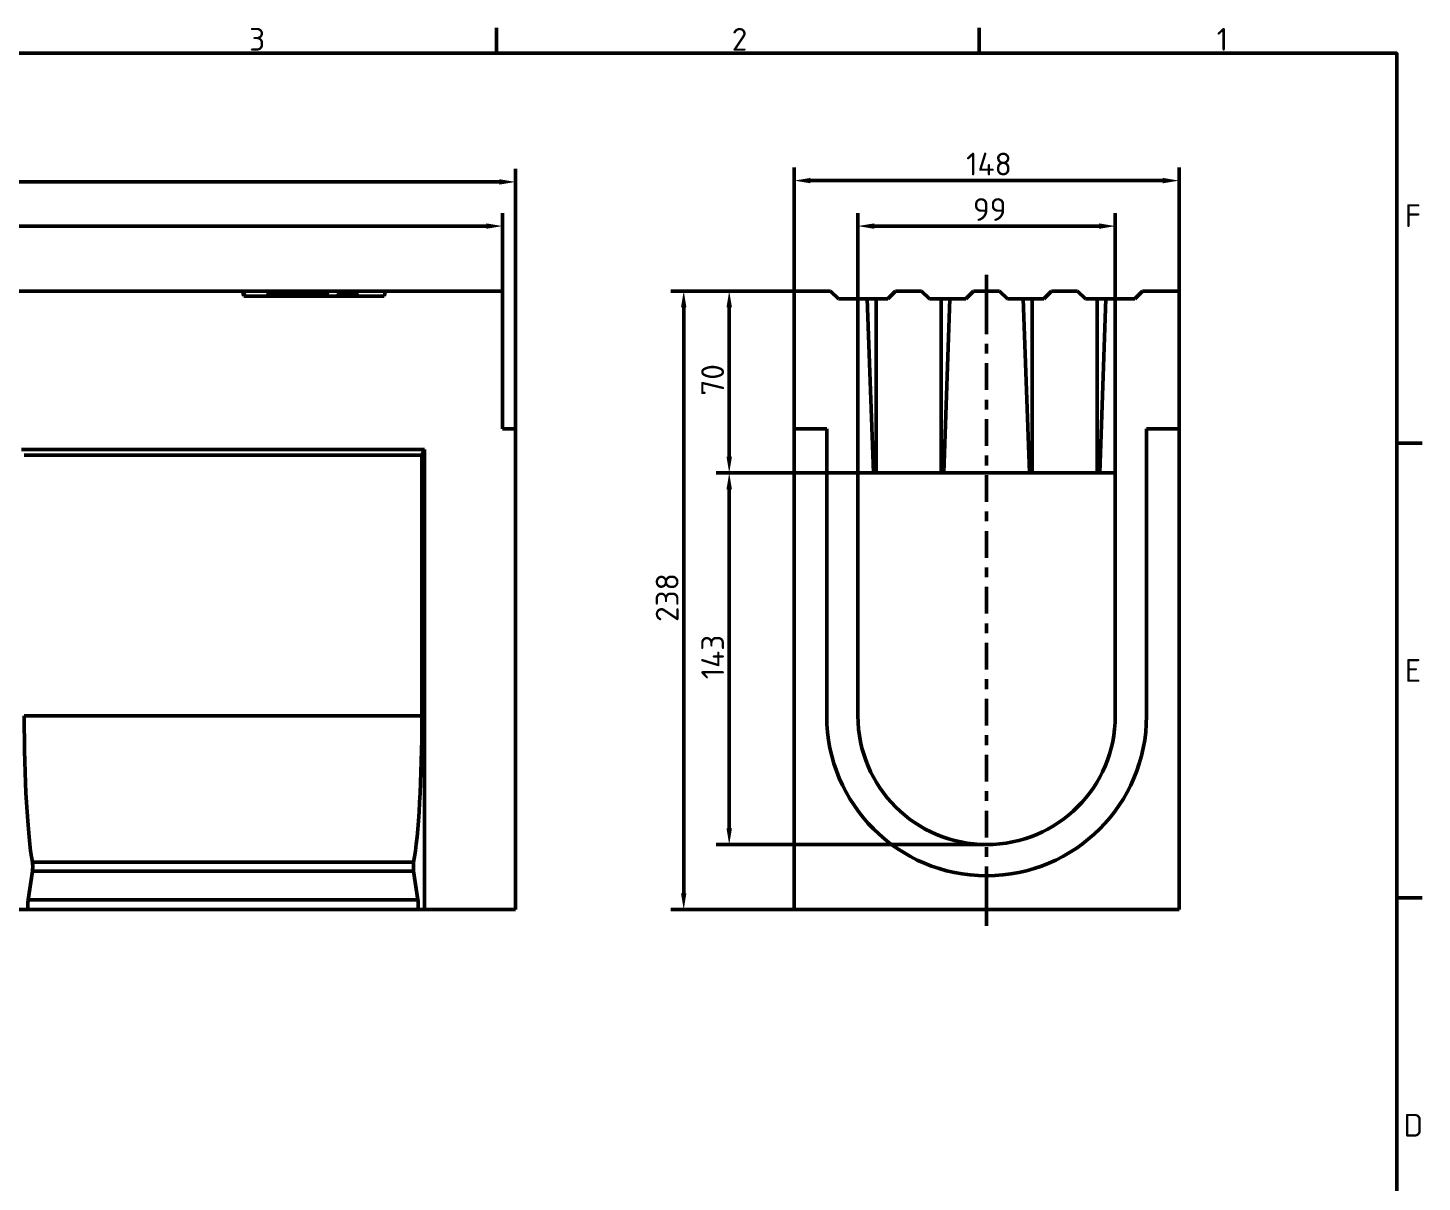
# Model space of a CAD drawing. Header units: millimetres. Extents: x 0 to 1485, y 0 to 1050.
# Drawn here: x 934 to 1470, y 591 to 1035 of the extents above; entities that cross this region are included whole.
import ezdxf

# ---------------------------------------------------------------- set-up
doc = ezdxf.new("R2010")
doc.units = ezdxf.units.MM
doc.header["$LTSCALE"] = 2.5
doc.layers.get('0').update_dxf_attribs({"lineweight": 50})
doc.layers.get('Defpoints').update_dxf_attribs({"lineweight": 50})
for name, color, linetype, lineweight in [('Bemaßung (ISO)', 7, 'Continuous', 50), ('Mittellinie (ISO)', 7, 'Continuous', 50), ('Rahmen (ISO)', 7, 'Continuous', 50), ('Sichtbar (ISO)', 7, 'Continuous', 50), ('Sichtbar schmal (ISO)', 7, 'Continuous', 50)]:
    doc.layers.add(name, color=color, linetype=linetype, lineweight=lineweight)
doc.styles.add('Notiztext (DIN)', font='isocpeur.ttf')
doc.styles.add('TXT 3_5', font='isocpeur.ttf')
doc.dimstyles.new('Anrin Standard (DIN)', dxfattribs={"dimscale": 2.5, "dimtxt": 3.5, "dimasz": 2.5, "dimexe": 2, "dimexo": 0, "dimgap": 0.8, "dimtad": 1, "dimrnd": 1e-08, "dimtxsty": 'TXT 3_5', "dimcen": 0.09, "dimdle": 10, "dimclrd": 256, "dimclre": 256, "dimclrt": 256, "dimadec": 0, "dimazin": 2, "dimtfac": 0.714286, "dimtmove": 0, "dimatfit": 3, "dimfxl": 1, "dimtolj": 1, "dimlwd": -1, "dimlwe": -1, "dimarcsym": 0})

# ---------------------------------------------------------------- blocks, each defined once
blk = doc.blocks.new('Ränder Standardrahmen')
at = {"layer": 'Rahmen (ISO)'}
for p, q in [((445.5, 410), (445.5, 413.9)), ((519.75, 410), (519.75, 413.9)), ((584, 350), (587.9, 350)), ((584, 280), (587.9, 280))]:
    blk.add_line(p, q, dxfattribs=at)
at = {"layer": 'Rahmen (ISO)', "flags": 128}
blk.add_lwpolyline([(10, 10), (10, 410), (584, 410), (584, 10), (10, 10)], dxfattribs=at)
at = {"layer": 'Rahmen (ISO)', "char_height": 3.5, "attachment_point": 7, "style": 'Notiztext (DIN)'}
for s, insert in [('3', (407.45, 410.4)), ('2', (481.7, 410.4)), ('1', (556.3, 410.4)), ('F', (585.23, 383.25)), ('E', (585.23, 313.25)), ('D', (585.05, 243.25))]:
    blk.add_mtext(s, dxfattribs=dict(at, insert=insert))
blk = doc.blocks.new('*D28')
at = {"layer": 'Bemaßung (ISO)', "transparency": 16777216}
for p, q in [((116.09, 933.5), (116.09, 963.5)), ((1116.09, 933.5), (1116.09, 963.5)), ((122.34, 958.5), (1109.84, 958.5))]:
    blk.add_line(p, q, dxfattribs=at)
for points in [[(122.34, 959.54), (122.34, 957.46), (116.09, 958.5)], [(1109.84, 959.54), (1109.84, 957.46), (1116.09, 958.5)]]:
    blk.add_solid(points, dxfattribs=at)
at = {"layer": 'Defpoints', "color": 0, "transparency": 16777216}
for p in [(1116.09, 958.5), (116.09, 933.5), (1116.09, 933.5)]:
    blk.add_point(p, dxfattribs=at)
at = {"layer": 'Bemaßung (ISO)', "transparency": 16777216, "insert": (605.56, 969.25), "char_height": 8.75, "attachment_point": 1, "style": 'TXT 3_5'}
blk.add_mtext('\\A1;1000', dxfattribs=at)
blk = doc.blocks.new('*D29')
at = {"layer": 'Bemaßung (ISO)', "transparency": 16777216}
for p, q in [((116.09, 933.5), (116.09, 980.5)), ((1121.09, 880.5), (1121.09, 980.5)), ((122.34, 975.5), (1114.84, 975.5))]:
    blk.add_line(p, q, dxfattribs=at)
for points in [[(122.34, 976.54), (122.34, 974.46), (116.09, 975.5)], [(1114.84, 976.54), (1114.84, 974.46), (1121.09, 975.5)]]:
    blk.add_solid(points, dxfattribs=at)
at = {"layer": 'Defpoints', "color": 0, "transparency": 16777216}
for p in [(1121.09, 975.5), (116.09, 933.5), (1121.09, 880.5)]:
    blk.add_point(p, dxfattribs=at)
at = {"layer": 'Bemaßung (ISO)', "transparency": 16777216, "insert": (608.09, 986.25), "char_height": 8.75, "attachment_point": 1, "style": 'TXT 3_5'}
blk.add_mtext('\\A1;1005', dxfattribs=at)
blk = doc.blocks.new('*D30')
at = {"layer": 'Bemaßung (ISO)', "transparency": 16777216}
for p, q in [((1252.76, 863.5), (1252.76, 963.5)), ((1351.76, 863.5), (1351.76, 963.5)), ((1259.01, 958.5), (1345.51, 958.5))]:
    blk.add_line(p, q, dxfattribs=at)
for points in [[(1259.01, 959.54), (1259.01, 957.46), (1252.76, 958.5)], [(1345.51, 959.54), (1345.51, 957.46), (1351.76, 958.5)]]:
    blk.add_solid(points, dxfattribs=at)
at = {"layer": 'Defpoints', "color": 0, "transparency": 16777216}
for p in [(1351.76, 958.5), (1252.76, 863.5), (1351.76, 863.5)]:
    blk.add_point(p, dxfattribs=at)
at = {"layer": 'Bemaßung (ISO)', "transparency": 16777216, "insert": (1297.01, 969.25), "char_height": 8.75, "attachment_point": 1, "style": 'TXT 3_5'}
blk.add_mtext('\\A1;99', dxfattribs=at)
blk = doc.blocks.new('*D31')
at = {"layer": 'Bemaßung (ISO)', "transparency": 16777216}
for p, q in [((1228.26, 933.5), (1198.26, 933.5)), ((1203.26, 927.25), (1203.26, 869.75)), ((1252.76, 863.5), (1198.26, 863.5))]:
    blk.add_line(p, q, dxfattribs=at)
for points in [[(1202.21, 927.25), (1204.3, 927.25), (1203.26, 933.5)], [(1202.21, 869.75), (1204.3, 869.75), (1203.26, 863.5)]]:
    blk.add_solid(points, dxfattribs=at)
at = {"layer": 'Defpoints', "color": 0, "transparency": 16777216}
for p in [(1228.26, 933.5), (1203.26, 863.5), (1252.76, 863.5)]:
    blk.add_point(p, dxfattribs=at)
at = {"layer": 'Bemaßung (ISO)', "transparency": 16777216, "insert": (1192.51, 893.25), "char_height": 8.75, "attachment_point": 1, "rotation": 90, "style": 'TXT 3_5'}
blk.add_mtext('\\A1;70', dxfattribs=at)
blk = doc.blocks.new('*D32')
at = {"layer": 'Bemaßung (ISO)', "transparency": 16777216}
for p, q in [((1252.76, 863.5), (1198.26, 863.5)), ((1203.26, 857.25), (1203.26, 726.75)), ((1302.26, 720.5), (1198.26, 720.5))]:
    blk.add_line(p, q, dxfattribs=at)
for points in [[(1202.21, 857.25), (1204.3, 857.25), (1203.26, 863.5)], [(1202.21, 726.75), (1204.3, 726.75), (1203.26, 720.5)]]:
    blk.add_solid(points, dxfattribs=at)
at = {"layer": 'Defpoints', "color": 0, "transparency": 16777216}
for p in [(1252.76, 863.5), (1203.26, 720.5), (1302.26, 720.5)]:
    blk.add_point(p, dxfattribs=at)
at = {"layer": 'Bemaßung (ISO)', "transparency": 16777216, "insert": (1192.51, 784.12), "char_height": 8.75, "attachment_point": 1, "rotation": 90, "style": 'TXT 3_5'}
blk.add_mtext('\\A1;143', dxfattribs=at)
blk = doc.blocks.new('*D33')
at = {"layer": 'Bemaßung (ISO)', "transparency": 16777216}
for p, q in [((1228.26, 933.5), (1180.76, 933.5)), ((1185.76, 927.25), (1185.76, 701.75)), ((1228.26, 695.5), (1180.76, 695.5))]:
    blk.add_line(p, q, dxfattribs=at)
for points in [[(1184.71, 927.25), (1186.8, 927.25), (1185.76, 933.5)], [(1184.71, 701.75), (1186.8, 701.75), (1185.76, 695.5)]]:
    blk.add_solid(points, dxfattribs=at)
at = {"layer": 'Defpoints', "color": 0, "transparency": 16777216}
for p in [(1228.26, 933.5), (1185.76, 695.5), (1228.26, 695.5)]:
    blk.add_point(p, dxfattribs=at)
at = {"layer": 'Bemaßung (ISO)', "transparency": 16777216, "insert": (1175.01, 806.18), "char_height": 8.75, "attachment_point": 1, "rotation": 90, "style": 'TXT 3_5'}
blk.add_mtext('\\A1;238', dxfattribs=at)
blk = doc.blocks.new('*D34')
at = {"layer": 'Bemaßung (ISO)', "transparency": 16777216}
for p, q in [((1228.26, 933.5), (1228.26, 981)), ((1234.51, 976), (1370.01, 976)), ((1376.26, 933.5), (1376.26, 981))]:
    blk.add_line(p, q, dxfattribs=at)
for points in [[(1234.51, 977.04), (1234.51, 974.96), (1228.26, 976)], [(1370.01, 977.04), (1370.01, 974.96), (1376.26, 976)]]:
    blk.add_solid(points, dxfattribs=at)
at = {"layer": 'Defpoints', "color": 0, "transparency": 16777216}
for p in [(1376.26, 976), (1228.26, 933.5), (1376.26, 933.5)]:
    blk.add_point(p, dxfattribs=at)
at = {"layer": 'Bemaßung (ISO)', "transparency": 16777216, "insert": (1294.38, 986.75), "char_height": 8.75, "attachment_point": 1, "style": 'TXT 3_5'}
blk.add_mtext('\\A1;148', dxfattribs=at)

msp = doc.modelspace()

# ---------------------------------------------------------------- linework, layer by layer
at = {"layer": 'Mittellinie (ISO)'}
for p, q in [((1302.256, 939.747), (1302.256, 927.247)), ((1302.256, 701.747), (1302.256, 689.247))]:
    msp.add_line(p, q, dxfattribs=at)
at = {"layer": 'Mittellinie (ISO)', "linetype": 'Continuous'}
for p, q in [((1302.256, 916.974), (1302.256, 927.247)), ((1302.256, 909.474), (1302.256, 913.224)), ((1302.256, 895.451), (1302.256, 905.724)), ((1302.256, 887.951), (1302.256, 891.701)), ((1302.256, 873.929), (1302.256, 884.201)), ((1302.256, 866.429), (1302.256, 870.179)), ((1302.256, 852.406), (1302.256, 862.679)), ((1302.256, 844.906), (1302.256, 848.656)), ((1302.256, 830.883), (1302.256, 841.156)), ((1302.256, 823.383), (1302.256, 827.133)), ((1302.256, 809.361), (1302.256, 819.633)), ((1302.256, 801.861), (1302.256, 805.611)), ((1302.256, 787.838), (1302.256, 798.111)), ((1302.256, 780.338), (1302.256, 784.088)), ((1302.256, 766.315), (1302.256, 776.588)), ((1302.256, 758.815), (1302.256, 762.565)), ((1302.256, 744.792), (1302.256, 755.065)), ((1302.256, 737.292), (1302.256, 741.042)), ((1302.256, 723.27), (1302.256, 733.542)), ((1302.256, 715.77), (1302.256, 719.52)), ((1302.256, 701.747), (1302.256, 712.02))]:
    msp.add_line(p, q, dxfattribs=at)
at = {"layer": 'Sichtbar (ISO)'}
for p, q in [((116.087, 933.497), (1116.087, 933.497)), ((1016.622, 931.497), (1016.087, 933.497)), ((1016.823, 931.497), (1016.753, 933.497)), ((1048.753, 933.497), (1048.683, 931.497)), ((1071.087, 933.497), (1070.551, 931.497)), ((1116.087, 933.497), (1116.087, 880.497)), ((1242.256, 933.497), (1228.256, 933.497)), ((1228.256, 695.497), (1228.256, 933.497)), ((1245.256, 930.497), (1242.256, 933.497)), ((1264.256, 930.497), (1267.256, 933.497)), ((1267.256, 933.497), (1277.256, 933.497)), ((1277.256, 933.497), (1280.256, 930.497)), ((1297.256, 933.497), (1294.256, 930.497)), ((1307.256, 933.497), (1297.256, 933.497)), ((1310.256, 930.497), (1307.256, 933.497)), ((1324.256, 930.497), (1327.256, 933.497)), ((1327.256, 933.497), (1337.256, 933.497)), ((1337.256, 933.497), (1340.256, 930.497)), ((1362.256, 933.497), (1359.256, 930.497)), ((1376.256, 933.497), (1362.256, 933.497)), ((1376.256, 933.497), (1376.256, 695.497)), ((1070.551, 931.497), (1016.622, 931.497)), ((1025.639, 931.497), (1026.041, 932.997)), ((1026.041, 932.997), (1032.558, 932.997)), ((1032.96, 931.497), (1032.558, 932.997)), ((1033.406, 931.497), (1033.808, 932.997)), ((1033.808, 932.997), (1040.324, 932.997)), ((1040.726, 931.497), (1040.324, 932.997)), ((1041.119, 931.497), (1041.521, 932.997)), ((1041.521, 932.997), (1048.091, 932.997)), ((1048.493, 931.497), (1048.091, 932.997)), ((1052.788, 931.497), (1053.19, 932.997)), ((1053.19, 932.997), (1059.943, 932.997)), ((1060.345, 931.497), (1059.943, 932.997)), ((1264.256, 930.497), (1245.256, 930.497)), ((1258.701, 863.497), (1256.361, 930.497)), ((1280.256, 930.497), (1294.256, 930.497)), ((1288.151, 930.497), (1285.812, 863.497)), ((1324.256, 930.497), (1310.256, 930.497)), ((1318.701, 863.497), (1316.361, 930.497)), ((1340.256, 930.497), (1359.256, 930.497)), ((1348.151, 930.497), (1345.812, 863.497)), ((1116.087, 880.497), (1121.087, 880.497)), ((1121.087, 880.497), (1121.087, 695.497)), ((1228.256, 880.497), (1240.756, 880.497)), ((1240.756, 880.497), (1240.756, 769.997)), ((1363.756, 769.997), (1363.756, 880.497)), ((1363.756, 880.497), (1376.256, 880.497)), ((931.087, 872.497), (1086.087, 872.497)), ((1085.037, 870.381), (932.136, 870.381)), ((1086.087, 872.497), (1085.037, 870.381)), ((1085.037, 870.381), (1085.037, 769.997)), ((1086.087, 872.497), (1086.087, 695.497)), ((1252.756, 769.997), (1252.756, 863.497)), ((1252.756, 863.497), (1351.756, 863.497)), ((1351.756, 863.497), (1351.756, 769.997)), ((933.623, 699.229), (935.289, 710.223)), ((1081.884, 710.223), (1083.55, 699.229)), ((1121.087, 695.497), (121.087, 695.497)), ((1376.256, 695.497), (1228.256, 695.497))]:
    msp.add_line(p, q, dxfattribs=at)
for radius in [61.5, 49.5]:
    msp.add_arc((1302.256, 769.997), radius, 180, 0, dxfattribs=at)
for centre, major_axis, start_param, end_param in [((937.561, 769.997), (0, 62), 1.5707963, 2.7066768), ((1079.612, 769.997), (0, 62), 3.5765085, 4.712389), ((935.202, 711.955), (0, 2), 3.6651914, 5.8482695), ((1081.972, 711.955), (0, -2), 3.5765085, 5.7595865), ((933.711, 697.497), (0, 2), 0.5235988, 3.1415927), ((1083.463, 697.497), (0, -2), 0, 2.6179939)]:
    msp.add_ellipse(centre, major_axis=major_axis, ratio=0.0874887, start_param=start_param, end_param=end_param, dxfattribs=at)
at = {"layer": 'Sichtbar schmal (ISO)'}
for p, q in [((1029.295, 931.497), (1029.295, 932.997)), ((1037.062, 931.497), (1037.062, 932.997)), ((1044.951, 931.497), (1044.951, 932.997)), ((1259.756, 930.497), (1259.756, 863.497)), ((1284.756, 930.497), (1284.756, 863.497)), ((1319.756, 930.497), (1319.756, 863.497)), ((1344.756, 930.497), (1344.756, 863.497)), ((932.136, 769.997), (1085.037, 769.997)), ((1081.898, 713.769), (935.275, 713.769)), ((935.289, 710.223), (1081.884, 710.223)), ((1083.55, 699.229), (933.623, 699.229))]:
    msp.add_line(p, q, dxfattribs=at)

# ---------------------------------------------------------------- block references
at = {"xscale": 2.5, "yscale": 2.5, "zscale": 2.5}
msp.add_blockref('Ränder Standardrahmen', (0, 0), dxfattribs=at)

# ---------------------------------------------------------------- dimensions: what is measured, and where the dimension line sits
at = {"layer": 'Bemaßung (ISO)'}
for base, p1, p2, angle, picture, middle in [((1376.256, 975.997), (1228.256, 933.497), (1376.256, 933.497), 180, '*D34', (1302.256, 975.997)), ((1116.087, 958.497), (116.087, 933.497), (1116.087, 933.497), 180, '*D28', (616.062, 958.497)), ((1185.756, 695.497), (1228.256, 933.497), (1228.256, 695.497), 90, '*D33', (1185.756, 814.497)), ((1203.256, 863.497), (1228.256, 933.497), (1252.756, 863.497), 90, '*D31', (1203.256, 898.497)), ((1203.256, 720.497), (1252.756, 863.497), (1302.256, 720.497), 270, '*D32', (1203.256, 791.997))]:
    dim = msp.add_linear_dim(base=base, p1=p1, p2=p2, angle=angle, dimstyle='Anrin Standard (DIN)', override={"dimgap": 0.8, "dimdec": 2, "dimtol": 0, "dimlim": 0, "dimtp": 0, "dimtm": 0, "dimtdec": 2, "dimtofl": 0, "dimatfit": 1}, dxfattribs=at)
    dim.commit()
    dim.dimension.update_dxf_attribs({"geometry": picture, "text_midpoint": middle, "dimtype": 160})
for base, p1, p2, picture, middle in [((1121.087, 975.497), (116.087, 933.497), (1121.087, 880.497), '*D29', (618.587, 975.497)), ((1351.756, 958.497), (1252.756, 863.497), (1351.756, 863.497), '*D30', (1302.256, 958.497))]:
    dim = msp.add_linear_dim(base=base, p1=p1, p2=p2, dimstyle='Anrin Standard (DIN)', override={"dimgap": 0.8, "dimdec": 2, "dimtol": 0, "dimlim": 0, "dimtp": 0, "dimtm": 0, "dimtdec": 2, "dimtofl": 0, "dimatfit": 1}, dxfattribs=at)
    dim.commit()
    dim.dimension.update_dxf_attribs({"geometry": picture, "text_midpoint": middle, "dimtype": 160})

doc.saveas('drawing.dxf')
